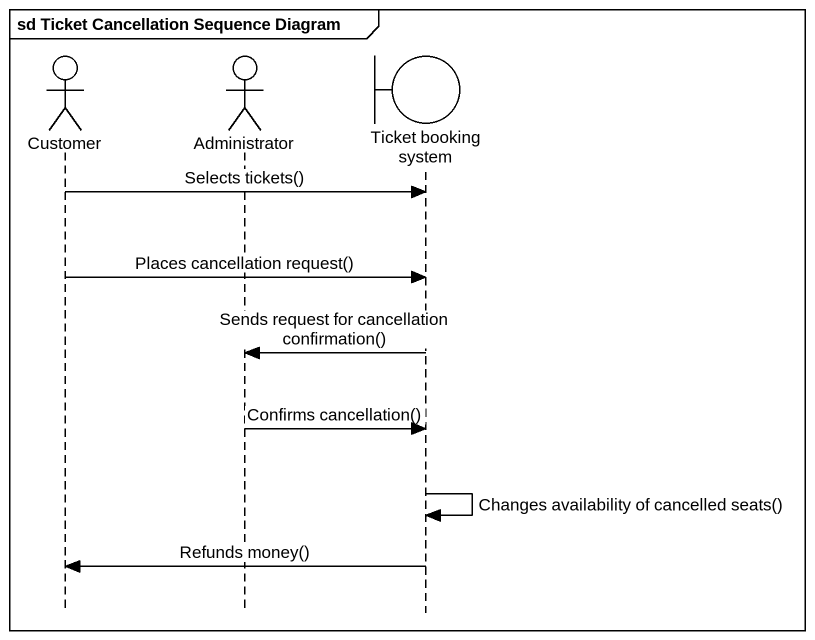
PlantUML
@startuml
mainframe sd Ticket Cancellation Sequence Diagram
hide footbox
actor Customer
actor Administrator
boundary "Ticket booking system" as Ticket_booking_system

Customer -> Ticket_booking_system : Selects tickets()
Customer -> Ticket_booking_system : Places cancellation request()
Ticket_booking_system -> Administrator : Sends request for cancellation confirmation()
Administrator -> Ticket_booking_system : Confirms cancellation()
Ticket_booking_system -> Ticket_booking_system : Changes availability of cancelled seats()
Ticket_booking_system -> Customer : Refunds money()
@enduml
